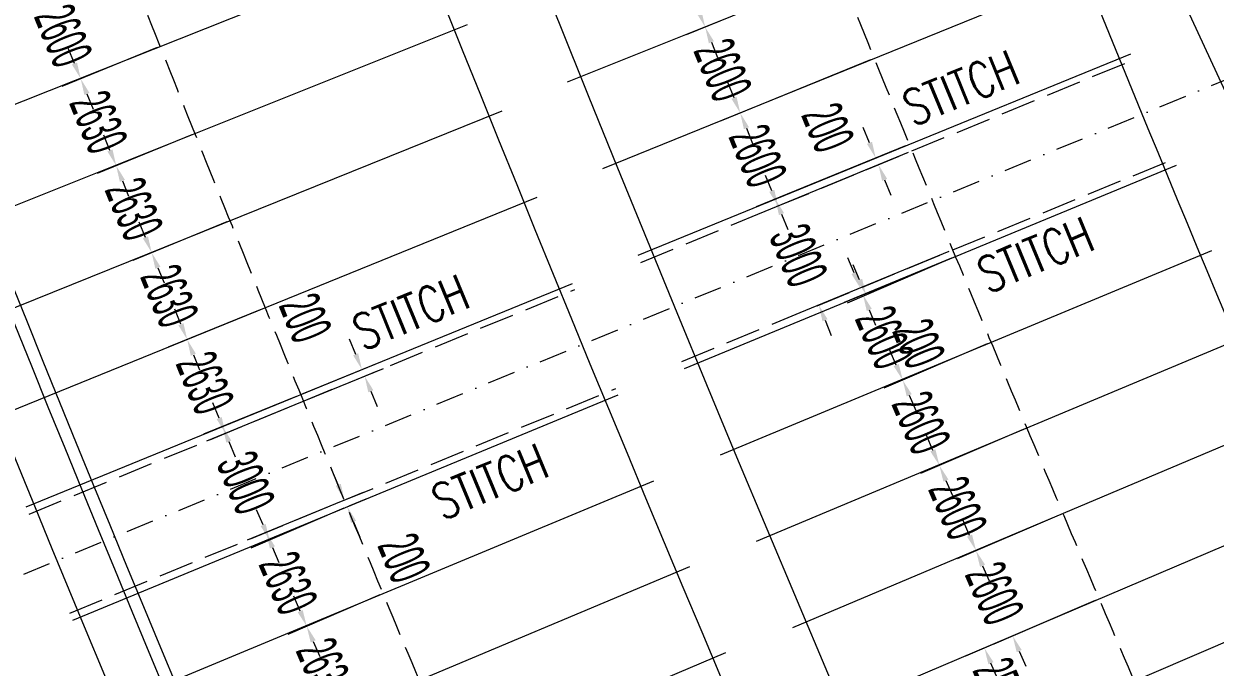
# Model space of a CAD drawing. Header units: millimetres. Extents: x 27228149 to 29012050, y 40856015 to 42918728.
# Drawn here: x 27409810 to 27443174, y 42366813 to 42384837 of the extents above; entities that cross this region are included whole.
import ezdxf

# ---------------------------------------------------------------- set-up
doc = ezdxf.new("R2010")
doc.units = ezdxf.units.MM
doc.header["$LTSCALE"] = 0.05
doc.linetypes.add('DGN Style 3', pattern=[27349.722329, 19535.51595, -7814.20638])
doc.linetypes.add('DGN Style 4', pattern=[31276.361035, 15628.41276, -7814.20638, 19.535516, -7814.20638])
doc.layers.get('Defpoints').update_dxf_attribs({"lineweight": 0})
for name, color, linetype, lineweight in [('InnerEdge_NB', 7, 'Continuous', 0), ('InnerEdge_SB', 7, 'Continuous', 0), ('InnerEdge_SB_Ramp', 7, 'Continuous', 0), ('OuterEdge_NB', 7, 'Continuous', 0), ('OuterEdge_SB', 7, 'Continuous', 0), ('OuterEdge_SBRamp', 7, 'Continuous', 0), ('PlacementCurve_NB', 1, 'DGN Style 3', 0), ('PlacementCurve_SB', 1, 'DGN Style 3', 0), ('PlacementCurve_SBRamp', 1, 'DGN Style 3', 0), ('S-_ANOT----_A-', 7, 'Continuous', 0), ('S-_ANOT----_T-', 7, 'Continuous', 0), ('S-_GRIDLINE_E- Adjusted', 6, 'DGN Style 4', 0), ('S-_SEG-----_E-NB', 3, 'Continuous', 13), ('S-_SEG-----_E-SB', 3, 'Continuous', 13), ('S-_WALLLBW-_E-', 40, 'Continuous', 13)]:
    doc.layers.add(name, color=color, linetype=linetype, lineweight=lineweight)
doc.styles.add('Styletxt', font='txt.shx')
doc.styles.add('StyleWORKING', font='WORKING.shx')
doc.dimstyles.new('dim300', dxfattribs={"dimtxt": 750, "dimasz": 750, "dimexe": 375, "dimexo": 375, "dimgap": 375, "dimtad": 1, "dimdec": 0, "dimzin": 11, "dimdsep": 46, "dimtxsty": 'StyleWORKING', "dimsah": 1, "dimcen": 0.09, "dimclrd": 7, "dimclre": 7, "dimadec": 4, "dimazin": 3, "dimtfac": 1, "dimtdec": 0, "dimtmove": 0, "dimatfit": 3, "dimfxl": 1, "dimtolj": 1, "dimtzin": 0, "dimlwd": 0, "dimlwe": 0, "dimarcsym": 0})

# ---------------------------------------------------------------- blocks, each defined once
blk = doc.blocks.new('*D359')
at = {"layer": 'Defpoints', "color": 0, "linetype": 'Continuous', "transparency": 16777216}
for p in [(27431679, 42388691), (27432649, 42386278), (27428891, 42384745)]:
    blk.add_point(p, dxfattribs=at)
at = {"layer": 'S-_ANOT----_A-', "linetype": 'Continuous', "transparency": 16777216}
for p, q in [((27431573, 42388647), (27427376, 42386936)), ((27432542, 42386235), (27428358, 42384528))]:
    blk.add_line(p, q, dxfattribs=at)
at = {"layer": 'S-_ANOT----_A-', "color": 7, "linetype": 'Continuous', "lineweight": 0, "transparency": 16777216}
for p, q in [((27427735, 42387579), (27427561, 42388005)), ((27429065, 42384319), (27429238, 42383894))]:
    blk.add_line(p, q, dxfattribs=at)
at = {"layer": 'S-_ANOT----_A-', "color": 7, "linetype": 'Continuous', "transparency": 16777216}
for points in [[(27427806, 42387608), (27427664, 42387550), (27427909, 42387153)], [(27429136, 42384348), (27428994, 42384291), (27428891, 42384745)]]:
    blk.add_solid(points, dxfattribs=at)
at = {"layer": 'S-_ANOT----_A-', "color": 0, "linetype": 'Continuous', "transparency": 16777216, "insert": (27428401, 42385950), "char_height": 1150, "attachment_point": 5, "rotation": 292.1908, "style": 'StyleWORKING'}
blk.add_mtext('\\A1;{\\W0.47826;\\C0;2600}', dxfattribs=at)
blk = doc.blocks.new('*D360')
at = {"layer": 'Defpoints', "color": 0, "linetype": 'Continuous', "transparency": 16777216}
for p in [(27432649, 42386278), (27433625, 42383868), (27429873, 42382338)]:
    blk.add_point(p, dxfattribs=at)
at = {"layer": 'S-_ANOT----_A-', "linetype": 'Continuous', "transparency": 16777216}
for p, q in [((27432542, 42386235), (27428358, 42384528)), ((27433518, 42383825), (27429340, 42382121))]:
    blk.add_line(p, q, dxfattribs=at)
at = {"layer": 'S-_ANOT----_A-', "color": 7, "linetype": 'Continuous', "lineweight": 0, "transparency": 16777216}
for p, q in [((27428717, 42385171), (27428543, 42385597)), ((27430047, 42381912), (27430220, 42381486))]:
    blk.add_line(p, q, dxfattribs=at)
at = {"layer": 'S-_ANOT----_A-', "color": 7, "linetype": 'Continuous', "transparency": 16777216}
for points in [[(27428788, 42385200), (27428646, 42385142), (27428891, 42384745)], [(27430118, 42381941), (27429976, 42381883), (27429873, 42382338)]]:
    blk.add_solid(points, dxfattribs=at)
at = {"layer": 'S-_ANOT----_A-', "color": 0, "linetype": 'Continuous', "transparency": 16777216, "insert": (27429383, 42383542), "char_height": 1150, "attachment_point": 5, "rotation": 292.1908, "style": 'StyleWORKING'}
blk.add_mtext('\\A1;{\\W0.47826;\\C0;2600}', dxfattribs=at)
blk = doc.blocks.new('*D361')
at = {"layer": 'Defpoints', "color": 0, "linetype": 'Continuous', "transparency": 16777216}
for p in [(27435900, 42378317), (27436896, 42375915), (27434424, 42374852)]:
    blk.add_point(p, dxfattribs=at)
at = {"layer": 'S-_ANOT----_A-', "linetype": 'Continuous', "transparency": 16777216}
for p, q in [((27435794, 42378271), (27432869, 42377014)), ((27436791, 42375870), (27433896, 42374625))]:
    blk.add_line(p, q, dxfattribs=at)
at = {"layer": 'S-_ANOT----_A-', "color": 7, "linetype": 'Continuous', "lineweight": 0, "transparency": 16777216}
for p, q in [((27433215, 42377663), (27433034, 42378086)), ((27434605, 42374430), (27434787, 42374007))]:
    blk.add_line(p, q, dxfattribs=at)
at = {"layer": 'S-_ANOT----_A-', "color": 7, "linetype": 'Continuous', "transparency": 16777216}
for points in [[(27433286, 42377694), (27433145, 42377633), (27433397, 42377241)], [(27434676, 42374460), (27434535, 42374399), (27434424, 42374852)]]:
    blk.add_solid(points, dxfattribs=at)
at = {"layer": 'S-_ANOT----_A-', "color": 0, "linetype": 'Continuous', "transparency": 16777216, "insert": (27433912, 42376047), "char_height": 1150, "attachment_point": 5, "rotation": 293.2621, "style": 'StyleWORKING'}
blk.add_mtext('\\A1;{\\W0.47826;\\C0;2600}', dxfattribs=at)
blk = doc.blocks.new('*D362')
at = {"layer": 'Defpoints', "color": 0, "linetype": 'Continuous', "transparency": 16777216}
for p in [(27436896, 42375915), (27437899, 42373516), (27435451, 42372464)]:
    blk.add_point(p, dxfattribs=at)
at = {"layer": 'S-_ANOT----_A-', "linetype": 'Continuous', "transparency": 16777216}
for p, q in [((27436791, 42375870), (27433896, 42374625)), ((27437793, 42373471), (27434922, 42372237))]:
    blk.add_line(p, q, dxfattribs=at)
at = {"layer": 'S-_ANOT----_A-', "color": 7, "linetype": 'Continuous', "lineweight": 0, "transparency": 16777216}
for p, q in [((27434242, 42375275), (27434060, 42375697)), ((27435632, 42372041), (27435814, 42371618))]:
    blk.add_line(p, q, dxfattribs=at)
at = {"layer": 'S-_ANOT----_A-', "color": 7, "linetype": 'Continuous', "transparency": 16777216}
for points in [[(27434313, 42375305), (27434172, 42375245), (27434424, 42374852)], [(27435703, 42372071), (27435562, 42372011), (27435451, 42372464)]]:
    blk.add_solid(points, dxfattribs=at)
at = {"layer": 'S-_ANOT----_A-', "color": 0, "linetype": 'Continuous', "transparency": 16777216, "insert": (27434938, 42373658), "char_height": 1150, "attachment_point": 5, "rotation": 293.2621, "style": 'StyleWORKING'}
blk.add_mtext('\\A1;{\\W0.47826;\\C0;2600}', dxfattribs=at)
blk = doc.blocks.new('*D363')
at = {"layer": 'Defpoints', "color": 0, "linetype": 'Continuous', "transparency": 16777216}
for p in [(27437899, 42373516), (27438908, 42371120), (27436477, 42370075)]:
    blk.add_point(p, dxfattribs=at)
at = {"layer": 'S-_ANOT----_A-', "linetype": 'Continuous', "transparency": 16777216}
for p, q in [((27437793, 42373471), (27434922, 42372237)), ((27438802, 42371074), (27435949, 42369848))]:
    blk.add_line(p, q, dxfattribs=at)
at = {"layer": 'S-_ANOT----_A-', "color": 7, "linetype": 'Continuous', "lineweight": 0, "transparency": 16777216}
for p, q in [((27435269, 42372886), (27435087, 42373309)), ((27436659, 42369652), (27436841, 42369230))]:
    blk.add_line(p, q, dxfattribs=at)
at = {"layer": 'S-_ANOT----_A-', "color": 7, "linetype": 'Continuous', "transparency": 16777216}
for points in [[(27435339, 42372917), (27435199, 42372856), (27435451, 42372464)], [(27436730, 42369683), (27436589, 42369622), (27436477, 42370075)]]:
    blk.add_solid(points, dxfattribs=at)
at = {"layer": 'S-_ANOT----_A-', "color": 0, "linetype": 'Continuous', "transparency": 16777216, "insert": (27435965, 42371270), "char_height": 1150, "attachment_point": 5, "rotation": 293.2621, "style": 'StyleWORKING'}
blk.add_mtext('\\A1;{\\W0.47826;\\C0;2600}', dxfattribs=at)
blk = doc.blocks.new('*D364')
at = {"layer": 'Defpoints', "color": 0, "linetype": 'Continuous', "transparency": 16777216}
for p in [(27438908, 42371120), (27439922, 42368726), (27437504, 42367686)]:
    blk.add_point(p, dxfattribs=at)
at = {"layer": 'S-_ANOT----_A-', "linetype": 'Continuous', "transparency": 16777216}
for p, q in [((27438802, 42371074), (27435949, 42369848)), ((27439817, 42368681), (27436976, 42367459))]:
    blk.add_line(p, q, dxfattribs=at)
at = {"layer": 'S-_ANOT----_A-', "color": 7, "linetype": 'Continuous', "lineweight": 0, "transparency": 16777216}
for p, q in [((27436296, 42370498), (27436114, 42370920)), ((27437686, 42367264), (27437868, 42366841))]:
    blk.add_line(p, q, dxfattribs=at)
at = {"layer": 'S-_ANOT----_A-', "color": 7, "linetype": 'Continuous', "transparency": 16777216}
for points in [[(27436366, 42370528), (27436225, 42370467), (27436477, 42370075)], [(27437756, 42367294), (27437615, 42367234), (27437504, 42367686)]]:
    blk.add_solid(points, dxfattribs=at)
at = {"layer": 'S-_ANOT----_A-', "color": 0, "linetype": 'Continuous', "transparency": 16777216, "insert": (27436992, 42368881), "char_height": 1150, "attachment_point": 5, "rotation": 293.2621, "style": 'StyleWORKING'}
blk.add_mtext('\\A1;{\\W0.47826;\\C0;2600}', dxfattribs=at)
blk = doc.blocks.new('*D365')
at = {"layer": 'Defpoints', "color": 0, "linetype": 'Continuous', "transparency": 16777216}
for p in [(27439922, 42368726), (27436712, 42367346), (27440904, 42366427)]:
    blk.add_point(p, dxfattribs=at)
at = {"layer": 'S-_ANOT----_A-', "linetype": 'Continuous', "transparency": 16777216}
for p, q in [((27439817, 42368681), (27436184, 42367119)), ((27440798, 42366381), (27437171, 42364822))]:
    blk.add_line(p, q, dxfattribs=at)
at = {"layer": 'S-_ANOT----_A-', "color": 7, "linetype": 'Continuous', "lineweight": 0, "transparency": 16777216}
blk.add_line((27437518, 42365472), (27436894, 42366923), dxfattribs=at)
at = {"layer": 'S-_ANOT----_A-', "color": 7, "linetype": 'Continuous', "transparency": 16777216}
for points in [[(27436964, 42366954), (27436823, 42366893), (27436712, 42367346)], [(27437588, 42365502), (27437447, 42365441), (27437699, 42365049)]]:
    blk.add_solid(points, dxfattribs=at)
at = {"layer": 'S-_ANOT----_A-', "color": 0, "linetype": 'Continuous', "transparency": 16777216, "insert": (27437207, 42366198), "char_height": 1150, "attachment_point": 5, "rotation": 293.2621, "style": 'StyleWORKING'}
blk.add_mtext('\\A1;{\\W0.47826;\\C0;2500}', dxfattribs=at)
blk = doc.blocks.new('*D677')
at = {"layer": 'Defpoints', "color": 0, "linetype": 'Continuous', "transparency": 16777216}
for p in [(27412690, 42386631), (27413648, 42384214), (27411403, 42383298)]:
    blk.add_point(p, dxfattribs=at)
at = {"layer": 'S-_ANOT----_A-', "linetype": 'Continuous', "transparency": 16777216}
for p, q in [((27412584, 42386588), (27409888, 42385488)), ((27413541, 42384170), (27410871, 42383081))]:
    blk.add_line(p, q, dxfattribs=at)
at = {"layer": 'S-_ANOT----_A-', "color": 7, "linetype": 'Continuous', "lineweight": 0, "transparency": 16777216}
for p, q in [((27410247, 42386131), (27410073, 42386557)), ((27411577, 42382872), (27411751, 42382446))]:
    blk.add_line(p, q, dxfattribs=at)
at = {"layer": 'S-_ANOT----_A-', "color": 7, "linetype": 'Continuous', "transparency": 16777216}
for points in [[(27410318, 42386160), (27410176, 42386102), (27410421, 42385705)], [(27411648, 42382901), (27411506, 42382843), (27411403, 42383298)]]:
    blk.add_solid(points, dxfattribs=at)
at = {"layer": 'S-_ANOT----_A-', "color": 0, "linetype": 'Continuous', "transparency": 16777216, "insert": (27410913, 42384502), "char_height": 1150, "attachment_point": 5, "rotation": 292.1957, "style": 'StyleWORKING'}
blk.add_mtext('\\A1;{\\W0.47826;\\C0;2600}', dxfattribs=at)
blk = doc.blocks.new('*D678')
at = {"layer": 'Defpoints', "color": 0, "linetype": 'Continuous', "transparency": 16777216}
for p in [(27413648, 42384214), (27414623, 42381771), (27412396, 42380863)]:
    blk.add_point(p, dxfattribs=at)
at = {"layer": 'S-_ANOT----_A-', "linetype": 'Continuous', "transparency": 16777216}
for p, q in [((27413541, 42384170), (27410871, 42383081)), ((27414516, 42381728), (27411864, 42380646))]:
    blk.add_line(p, q, dxfattribs=at)
at = {"layer": 'S-_ANOT----_A-', "color": 7, "linetype": 'Continuous', "lineweight": 0, "transparency": 16777216}
for p, q in [((27411229, 42383724), (27411055, 42384150)), ((27412570, 42380437), (27412744, 42380011))]:
    blk.add_line(p, q, dxfattribs=at)
at = {"layer": 'S-_ANOT----_A-', "color": 7, "linetype": 'Continuous', "transparency": 16777216}
for points in [[(27411300, 42383753), (27411158, 42383695), (27411403, 42383298)], [(27412641, 42380466), (27412499, 42380408), (27412396, 42380863)]]:
    blk.add_solid(points, dxfattribs=at)
at = {"layer": 'S-_ANOT----_A-', "color": 0, "linetype": 'Continuous', "transparency": 16777216, "insert": (27411901, 42382081), "char_height": 1150, "attachment_point": 5, "rotation": 292.1957, "style": 'StyleWORKING'}
blk.add_mtext('\\A1;{\\W0.47826;\\C0;2630}', dxfattribs=at)
blk = doc.blocks.new('*D679')
at = {"layer": 'Defpoints', "color": 0, "linetype": 'Continuous', "transparency": 16777216}
for p in [(27414623, 42381771), (27415604, 42379331), (27413390, 42378428)]:
    blk.add_point(p, dxfattribs=at)
at = {"layer": 'S-_ANOT----_A-', "linetype": 'Continuous', "transparency": 16777216}
for p, q in [((27414516, 42381728), (27411864, 42380646)), ((27415497, 42379287), (27412858, 42378210))]:
    blk.add_line(p, q, dxfattribs=at)
at = {"layer": 'S-_ANOT----_A-', "color": 7, "linetype": 'Continuous', "lineweight": 0, "transparency": 16777216}
for p, q in [((27412223, 42381289), (27412049, 42381715)), ((27413564, 42378002), (27413738, 42377576))]:
    blk.add_line(p, q, dxfattribs=at)
at = {"layer": 'S-_ANOT----_A-', "color": 7, "linetype": 'Continuous', "transparency": 16777216}
for points in [[(27412294, 42381318), (27412152, 42381260), (27412396, 42380863)], [(27413635, 42378031), (27413493, 42377973), (27413390, 42378428)]]:
    blk.add_solid(points, dxfattribs=at)
at = {"layer": 'S-_ANOT----_A-', "color": 0, "linetype": 'Continuous', "transparency": 16777216, "insert": (27412895, 42379646), "char_height": 1150, "attachment_point": 5, "rotation": 292.1957, "style": 'StyleWORKING'}
blk.add_mtext('\\A1;{\\W0.47826;\\C0;2630}', dxfattribs=at)
blk = doc.blocks.new('*D680')
at = {"layer": 'Defpoints', "color": 0, "linetype": 'Continuous', "transparency": 16777216}
for p in [(27415604, 42379331), (27416531, 42376869), (27414384, 42375993)]:
    blk.add_point(p, dxfattribs=at)
at = {"layer": 'S-_ANOT----_A-', "linetype": 'Continuous', "transparency": 16777216}
for p, q in [((27415497, 42379287), (27412858, 42378210)), ((27416424, 42376825), (27413851, 42375775))]:
    blk.add_line(p, q, dxfattribs=at)
at = {"layer": 'S-_ANOT----_A-', "color": 7, "linetype": 'Continuous', "lineweight": 0, "transparency": 16777216}
for p, q in [((27413216, 42378854), (27413042, 42379279)), ((27414557, 42375567), (27414731, 42375141))]:
    blk.add_line(p, q, dxfattribs=at)
at = {"layer": 'S-_ANOT----_A-', "color": 7, "linetype": 'Continuous', "transparency": 16777216}
for points in [[(27413287, 42378883), (27413145, 42378825), (27413390, 42378428)], [(27414628, 42375596), (27414486, 42375538), (27414384, 42375993)]]:
    blk.add_solid(points, dxfattribs=at)
at = {"layer": 'S-_ANOT----_A-', "color": 0, "linetype": 'Continuous', "transparency": 16777216, "insert": (27413888, 42377211), "char_height": 1150, "attachment_point": 5, "rotation": 292.1957, "style": 'StyleWORKING'}
blk.add_mtext('\\A1;{\\W0.47826;\\C0;2630}', dxfattribs=at)
blk = doc.blocks.new('*D681')
at = {"layer": 'Defpoints', "color": 0, "linetype": 'Continuous', "transparency": 16777216}
for p in [(27418878, 42371314), (27419886, 42368885), (27417732, 42367959)]:
    blk.add_point(p, dxfattribs=at)
at = {"layer": 'S-_ANOT----_A-', "linetype": 'Continuous', "transparency": 16777216}
for p, q in [((27418773, 42371268), (27416165, 42370147)), ((27419780, 42368839), (27417204, 42367731))]:
    blk.add_line(p, q, dxfattribs=at)
at = {"layer": 'S-_ANOT----_A-', "color": 7, "linetype": 'Continuous', "lineweight": 0, "transparency": 16777216}
for p, q in [((27416512, 42370797), (27416330, 42371220)), ((27417914, 42367536), (27418095, 42367113))]:
    blk.add_line(p, q, dxfattribs=at)
at = {"layer": 'S-_ANOT----_A-', "color": 7, "linetype": 'Continuous', "transparency": 16777216}
for points in [[(27416582, 42370827), (27416441, 42370767), (27416693, 42370374)], [(27417984, 42367566), (27417843, 42367506), (27417732, 42367959)]]:
    blk.add_solid(points, dxfattribs=at)
at = {"layer": 'S-_ANOT----_A-', "color": 0, "linetype": 'Continuous', "transparency": 16777216, "insert": (27417214, 42369167), "char_height": 1150, "attachment_point": 5, "rotation": 293.2644, "style": 'StyleWORKING'}
blk.add_mtext('\\A1;{\\W0.47826;\\C0;2630}', dxfattribs=at)
blk = doc.blocks.new('*D682')
at = {"layer": 'Defpoints', "color": 0, "linetype": 'Continuous', "transparency": 16777216}
for p in [(27419886, 42368885), (27420900, 42366458), (27418771, 42365542)]:
    blk.add_point(p, dxfattribs=at)
at = {"layer": 'S-_ANOT----_A-', "linetype": 'Continuous', "transparency": 16777216}
for p, q in [((27419780, 42368839), (27417204, 42367731)), ((27420794, 42366413), (27418243, 42365315))]:
    blk.add_line(p, q, dxfattribs=at)
at = {"layer": 'S-_ANOT----_A-', "color": 7, "linetype": 'Continuous', "lineweight": 0, "transparency": 16777216}
for p, q in [((27417550, 42368381), (27417369, 42368804)), ((27418952, 42365120), (27419134, 42364697))]:
    blk.add_line(p, q, dxfattribs=at)
at = {"layer": 'S-_ANOT----_A-', "color": 7, "linetype": 'Continuous', "transparency": 16777216}
for points in [[(27417621, 42368411), (27417480, 42368351), (27417732, 42367959)], [(27419023, 42365150), (27418882, 42365090), (27418771, 42365542)]]:
    blk.add_solid(points, dxfattribs=at)
at = {"layer": 'S-_ANOT----_A-', "color": 0, "linetype": 'Continuous', "transparency": 16777216, "insert": (27418253, 42366751), "char_height": 1150, "attachment_point": 5, "rotation": 293.2644, "style": 'StyleWORKING'}
blk.add_mtext('\\A1;{\\W0.47826;\\C0;2630}', dxfattribs=at)
blk = doc.blocks.new('*D941')
at = {"layer": 'Defpoints', "color": 0, "linetype": 'Continuous', "transparency": 16777216}
for p in [(27434607, 42381461), (27433667, 42381076), (27434682, 42381276)]:
    blk.add_point(p, dxfattribs=at)
at = {"layer": 'S-_ANOT----_A-', "color": 7, "linetype": 'Continuous', "lineweight": 0, "transparency": 16777216}
for p, q in [((27433493, 42381502), (27433318, 42381928)), ((27433917, 42380465), (27434091, 42380040))]:
    blk.add_line(p, q, dxfattribs=at)
at = {"layer": 'S-_ANOT----_A-', "linetype": 'Continuous', "transparency": 16777216}
for p, q in [((27434500, 42381417), (27433135, 42380858)), ((27434576, 42381232), (27433211, 42380673))]:
    blk.add_line(p, q, dxfattribs=at)
at = {"layer": 'S-_ANOT----_A-', "color": 7, "linetype": 'Continuous', "transparency": 16777216}
for points in [[(27433564, 42381531), (27433422, 42381473), (27433667, 42381076)], [(27433988, 42380494), (27433846, 42380436), (27433743, 42380891)]]:
    blk.add_solid(points, dxfattribs=at)
at = {"layer": 'S-_ANOT----_A-', "color": 0, "linetype": 'Continuous', "transparency": 16777216, "insert": (27432325, 42381928), "char_height": 1150, "attachment_point": 5, "rotation": 292.2704, "style": 'StyleWORKING'}
blk.add_mtext('\\A1;{\\W0.47826;\\C0;200}', dxfattribs=at)
blk = doc.blocks.new('*D942')
at = {"layer": 'Defpoints', "color": 0, "linetype": 'Continuous', "transparency": 16777216}
for p in [(27435824, 42378501), (27435900, 42378317), (27433235, 42377432)]:
    blk.add_point(p, dxfattribs=at)
at = {"layer": 'S-_ANOT----_A-', "linetype": 'Continuous', "transparency": 16777216}
for p, q in [((27435717, 42378458), (27432704, 42377212)), ((27435794, 42378273), (27432780, 42377027))]:
    blk.add_line(p, q, dxfattribs=at)
at = {"layer": 'S-_ANOT----_A-', "color": 7, "linetype": 'Continuous', "lineweight": 0, "transparency": 16777216}
for p, q in [((27433059, 42377857), (27432884, 42378282)), ((27433487, 42376822), (27433663, 42376397))]:
    blk.add_line(p, q, dxfattribs=at)
at = {"layer": 'S-_ANOT----_A-', "color": 7, "linetype": 'Continuous', "transparency": 16777216}
for points in [[(27433130, 42377886), (27432988, 42377828), (27433235, 42377432)], [(27433558, 42376851), (27433416, 42376792), (27433311, 42377247)]]:
    blk.add_solid(points, dxfattribs=at)
at = {"layer": 'S-_ANOT----_A-', "color": 0, "linetype": 'Continuous', "transparency": 16777216, "insert": (27434872, 42375880), "char_height": 1150, "attachment_point": 5, "rotation": 292.4522, "style": 'StyleWORKING'}
blk.add_mtext('\\A1;{\\W0.47826;\\C0;200}', dxfattribs=at)
blk = doc.blocks.new('*D989')
at = {"layer": 'Defpoints', "color": 0, "linetype": 'Continuous', "transparency": 16777216}
for p in [(27419278, 42375152), (27417524, 42374433), (27417600, 42374248)]:
    blk.add_point(p, dxfattribs=at)
at = {"layer": 'S-_ANOT----_A-', "color": 7, "linetype": 'Continuous', "lineweight": 0, "transparency": 16777216}
for p, q in [((27419104, 42375577), (27418929, 42376003)), ((27419528, 42374541), (27419702, 42374115))]:
    blk.add_line(p, q, dxfattribs=at)
at = {"layer": 'S-_ANOT----_A-', "linetype": 'Continuous', "transparency": 16777216}
for p, q in [((27417631, 42374477), (27419810, 42375370)), ((27417707, 42374292), (27419886, 42375184))]:
    blk.add_line(p, q, dxfattribs=at)
at = {"layer": 'S-_ANOT----_A-', "color": 7, "linetype": 'Continuous', "transparency": 16777216}
for points in [[(27419174, 42375606), (27419033, 42375548), (27419278, 42375152)], [(27419599, 42374570), (27419457, 42374512), (27419354, 42374967)]]:
    blk.add_solid(points, dxfattribs=at)
at = {"layer": 'S-_ANOT----_A-', "color": 0, "linetype": 'Continuous', "transparency": 16777216, "insert": (27417693, 42376595), "char_height": 1150, "attachment_point": 5, "rotation": 292.2747, "style": 'StyleWORKING'}
blk.add_mtext('\\A1;{\\W0.47826;\\C0;200}', dxfattribs=at)
blk = doc.blocks.new('*D990')
at = {"layer": 'Defpoints', "color": 0, "linetype": 'Continuous', "transparency": 16777216}
for p in [(27418742, 42371474), (27418791, 42371494), (27418818, 42371289)]:
    blk.add_point(p, dxfattribs=at)
at = {"layer": 'S-_ANOT----_A-', "color": 7, "linetype": 'Continuous', "lineweight": 0, "transparency": 16777216}
for p, q in [((27418615, 42371919), (27418440, 42372345)), ((27419043, 42370884), (27419219, 42370459))]:
    blk.add_line(p, q, dxfattribs=at)
at = {"layer": 'S-_ANOT----_A-', "linetype": 'Continuous', "transparency": 16777216}
for p, q in [((27418848, 42371518), (27419322, 42371714)), ((27418924, 42371333), (27419399, 42371529))]:
    blk.add_line(p, q, dxfattribs=at)
at = {"layer": 'S-_ANOT----_A-', "color": 7, "linetype": 'Continuous', "transparency": 16777216}
for points in [[(27418686, 42371949), (27418545, 42371890), (27418791, 42371494)], [(27419114, 42370914), (27418972, 42370855), (27418868, 42371309)]]:
    blk.add_solid(points, dxfattribs=at)
at = {"layer": 'S-_ANOT----_A-', "color": 0, "linetype": 'Continuous', "transparency": 16777216, "insert": (27420458, 42369871), "char_height": 1150, "attachment_point": 5, "rotation": 292.4534, "style": 'StyleWORKING'}
blk.add_mtext('\\A1;{\\W0.47826;\\C0;200}', dxfattribs=at)
blk = doc.blocks.new('*D1081')
at = {"layer": 'Defpoints', "color": 0, "linetype": 'Continuous', "transparency": 16777216}
for p in [(27433625, 42383868), (27434607, 42381461), (27430855, 42379931)]:
    blk.add_point(p, dxfattribs=at)
at = {"layer": 'S-_ANOT----_A-', "linetype": 'Continuous', "transparency": 16777216}
for p, q in [((27433518, 42383825), (27429340, 42382121)), ((27434500, 42381418), (27430322, 42379713))]:
    blk.add_line(p, q, dxfattribs=at)
at = {"layer": 'S-_ANOT----_A-', "color": 7, "linetype": 'Continuous', "lineweight": 0, "transparency": 16777216}
for p, q in [((27429699, 42382764), (27429525, 42383190)), ((27431029, 42379505), (27431202, 42379079))]:
    blk.add_line(p, q, dxfattribs=at)
at = {"layer": 'S-_ANOT----_A-', "color": 7, "linetype": 'Continuous', "transparency": 16777216}
for points in [[(27429770, 42382793), (27429628, 42382735), (27429873, 42382338)], [(27431100, 42379534), (27430958, 42379476), (27430855, 42379931)]]:
    blk.add_solid(points, dxfattribs=at)
at = {"layer": 'S-_ANOT----_A-', "color": 0, "linetype": 'Continuous', "transparency": 16777216, "insert": (27430365, 42381135), "char_height": 1150, "attachment_point": 5, "rotation": 292.1908, "style": 'StyleWORKING'}
blk.add_mtext('\\A1;{\\W0.47826;\\C0;2600}', dxfattribs=at)
blk = doc.blocks.new('*D1082')
at = {"layer": 'Defpoints', "color": 0, "linetype": 'Continuous', "transparency": 16777216}
for p in [(27434682, 42381276), (27435824, 42378501), (27432072, 42376958)]:
    blk.add_point(p, dxfattribs=at)
at = {"layer": 'S-_ANOT----_A-', "linetype": 'Continuous', "transparency": 16777216}
for p, q in [((27434576, 42381232), (27430399, 42379514)), ((27435717, 42378458), (27431540, 42376739))]:
    blk.add_line(p, q, dxfattribs=at)
at = {"layer": 'S-_ANOT----_A-', "color": 7, "linetype": 'Continuous', "lineweight": 0, "transparency": 16777216}
for p, q in [((27430756, 42380158), (27430581, 42380583)), ((27432247, 42376533), (27432422, 42376107))]:
    blk.add_line(p, q, dxfattribs=at)
at = {"layer": 'S-_ANOT----_A-', "color": 7, "linetype": 'Continuous', "transparency": 16777216}
for points in [[(27430827, 42380187), (27430685, 42380129), (27430931, 42379733)], [(27432318, 42376562), (27432176, 42376504), (27432072, 42376958)]]:
    blk.add_solid(points, dxfattribs=at)
at = {"layer": 'S-_ANOT----_A-', "color": 0, "linetype": 'Continuous', "transparency": 16777216, "insert": (27431503, 42378346), "char_height": 1150, "attachment_point": 5, "rotation": 292.3613, "style": 'StyleWORKING'}
blk.add_mtext('\\A1;{\\W0.47826;\\C0;3000}', dxfattribs=at)
blk = doc.blocks.new('*D1191')
at = {"layer": 'Defpoints', "color": 0, "linetype": 'Continuous', "transparency": 16777216}
for p in [(27416531, 42376869), (27417524, 42374433), (27415377, 42373557)]:
    blk.add_point(p, dxfattribs=at)
at = {"layer": 'S-_ANOT----_A-', "linetype": 'Continuous', "transparency": 16777216}
for p, q in [((27416424, 42376825), (27413851, 42375775)), ((27417418, 42374390), (27414845, 42373340))]:
    blk.add_line(p, q, dxfattribs=at)
at = {"layer": 'S-_ANOT----_A-', "color": 7, "linetype": 'Continuous', "lineweight": 0, "transparency": 16777216}
for p, q in [((27414210, 42376419), (27414036, 42376844)), ((27415551, 42373131), (27415725, 42372706))]:
    blk.add_line(p, q, dxfattribs=at)
at = {"layer": 'S-_ANOT----_A-', "color": 7, "linetype": 'Continuous', "transparency": 16777216}
for points in [[(27414281, 42376448), (27414139, 42376390), (27414384, 42375993)], [(27415622, 42373160), (27415480, 42373102), (27415377, 42373557)]]:
    blk.add_solid(points, dxfattribs=at)
at = {"layer": 'S-_ANOT----_A-', "color": 0, "linetype": 'Continuous', "transparency": 16777216, "insert": (27414882, 42374776), "char_height": 1150, "attachment_point": 5, "rotation": 292.1957, "style": 'StyleWORKING'}
blk.add_mtext('\\A1;{\\W0.47826;\\C0;2630}', dxfattribs=at)
blk = doc.blocks.new('*D1192')
at = {"layer": 'Defpoints', "color": 0, "linetype": 'Continuous', "transparency": 16777216}
for p in [(27417660, 42374273), (27418802, 42371499), (27416597, 42370591)]:
    blk.add_point(p, dxfattribs=at)
at = {"layer": 'S-_ANOT----_A-', "linetype": 'Continuous', "transparency": 16777216}
for p, q in [((27417554, 42374229), (27414924, 42373147)), ((27418695, 42371455), (27416065, 42370373))]:
    blk.add_line(p, q, dxfattribs=at)
at = {"layer": 'S-_ANOT----_A-', "color": 7, "linetype": 'Continuous', "lineweight": 0, "transparency": 16777216}
for p, q in [((27415280, 42373791), (27415105, 42374217)), ((27416772, 42370166), (27416947, 42369741))]:
    blk.add_line(p, q, dxfattribs=at)
at = {"layer": 'S-_ANOT----_A-', "color": 7, "linetype": 'Continuous', "transparency": 16777216}
for points in [[(27415351, 42373820), (27415209, 42373762), (27415455, 42373366)], [(27416843, 42370195), (27416701, 42370137), (27416597, 42370591)]]:
    blk.add_solid(points, dxfattribs=at)
at = {"layer": 'S-_ANOT----_A-', "color": 0, "linetype": 'Continuous', "transparency": 16777216, "insert": (27416027, 42371979), "char_height": 1150, "attachment_point": 5, "rotation": 292.3641, "style": 'StyleWORKING'}
blk.add_mtext('\\A1;{\\W0.47826;\\C0;3000}', dxfattribs=at)

msp = doc.modelspace()

# ---------------------------------------------------------------- linework, layer by layer
at = {"layer": 'InnerEdge_NB'}
msp.add_lwpolyline([(27283724.5, 42878514.7, -0.0568157), (27345588.8, 42682480.7), (27368075.3, 42566916.3, 0.0263705), (27393633.3, 42464653, 0.0426618), (27458420.2, 42303807.1, 0.1075608), (27699785.7, 42006839.6, 0.026969), (27783127.3, 41947329.2), (27839783.5, 41911319.6)], format="xyb", dxfattribs=at)
at = {"layer": 'InnerEdge_SB', "extrusion": (0, 0, -1)}
msp.add_lwpolyline([(-27784629.2, 41949692.3, 0.026969), (-27701533.2, 42009027.3, 0.1075608), (-27460918.9, 42305070.6, 0.0691101), (-27370363.7, 42569291.8)], format="xyb", dxfattribs=at)
at = {"layer": 'InnerEdge_SB_Ramp'}
msp.add_arc((28346047, 42802241.2), 995233.3, 204.057672, 213.4027861, dxfattribs=at)
at = {"layer": 'OuterEdge_NB', "extrusion": (0, 0, -1)}
msp.add_arc((-28366874.4, 42763192.6), 1032150, 334.1501386, 342.946718, dxfattribs=at)
at = {"layer": 'OuterEdge_SB'}
msp.add_arc((28367638.5, 42763454), 1001850, 201.5257562, 206.7701516, dxfattribs=at)
at = {"layer": 'OuterEdge_SBRamp'}
msp.add_arc((28346047, 42802241.2), 988983.3, 202.081749, 213.4027861, dxfattribs=at)
at = {"layer": 'PlacementCurve_NB'}
msp.add_lwpolyline([(27288809.3, 42846343.4, -0.0480477), (27337834.2, 42680971.8), (27359958.8, 42567267.3, 0.0690894), (27451045.4, 42301107.2, 0.1079959), (27694979, 42000696.1, 0.0193193), (27725549.4, 41977271, 0.0146476), (27778701.6, 41940923.9), (27835716.4, 41904662.4)], format="xyb", dxfattribs=at)
at = {"layer": 'PlacementCurve_SB'}
msp.add_lwpolyline([(27305541.4, 42854039, -0.0482858), (27355899.2, 42684467.3), (27377998.9, 42570890.3, 0.0688708), (27467496.8, 42309348.2, 0.1110949), (27715510, 42007942.3, 0.028125), (27802629.8, 41947720.4), (27845874.9, 41921290)], format="xyb", dxfattribs=at)
at = {"layer": 'PlacementCurve_SBRamp'}
msp.add_lwpolyline([(27427289.7, 42429515.9, 0.0215399), (27462378.6, 42352609)], format="xyb", dxfattribs=at)
at = {"layer": 'S-_GRIDLINE_E- Adjusted'}
msp.add_line((27373655.2, 42354547.3), (27468577.5, 42393598.4), dxfattribs=at)
at = {"layer": 'S-_SEG-----_E-NB'}
for p, q in [((27405907.2, 42381136.2), (27421267.8, 42387243.2)), ((27406889.9, 42378673.7), (27422234.8, 42384820)), ((27407878.9, 42376213.7), (27423208, 42382399.4)), ((27408874.3, 42373756.3), (27424187.4, 42379981.2)), ((27409875.9, 42371301.4), (27425173, 42377565.6)), ((27411180, 42368131.6), (27426456.3, 42374446.4)), ((27412196, 42365682.6), (27427456.1, 42372036.6)), ((27413218.3, 42363236.3), (27428462, 42369629.4)), ((27414246.9, 42360792.6), (27429474.1, 42367224.7))]:
    msp.add_line(p, q, dxfattribs=at)
at = {"layer": 'S-_SEG-----_E-NB', "linetype": 'DGN Style 3'}
for p, q in [((27409956.8, 42371103.8), (27425244, 42377392.9)), ((27411098.3, 42368329.4), (27426385.4, 42374618.6))]:
    msp.add_line(p, q, dxfattribs=at)
at = {"layer": 'S-_SEG-----_E-SB'}
for p, q in [((27425038.3, 42383208.2), (27438862.3, 42388784.9)), ((27426022.1, 42380778.7), (27439831.6, 42386390.9)), ((27427012.2, 42378351.7), (27440807.1, 42383999.5)), ((27428316.4, 42375181.9), (27442092, 42380876.1)), ((27429320.9, 42372760.9), (27443081.7, 42378490.5)), ((27430331.7, 42370342.4), (27444077.5, 42376107.5)), ((27431348.8, 42367926.6), (27445079.5, 42373727)), ((27432372, 42365513.4), (27446087.6, 42371349.2)), ((27433361.8, 42363195.6), (27447062.7, 42369065.3))]:
    msp.add_line(p, q, dxfattribs=at)
at = {"layer": 'S-_SEG-----_E-SB', "linetype": 'DGN Style 3'}
for p, q in [((27427093.6, 42378153.9), (27440878.5, 42383825)), ((27428235.1, 42375379.5), (27442019.9, 42381050.6))]:
    msp.add_line(p, q, dxfattribs=at)
at = {"layer": 'S-_WALLLBW-_E-', "extrusion": (0, 0, -1)}
for radius in [1032500, 1033900]:
    msp.add_arc((-28366874.4, 42763192.6), radius, 334.1501386, 342.946718, dxfattribs=at)
at = {"layer": 'S-_WALLLBW-_E-'}
for radius, end in [(987233.3, 213.3940806), (988633.3, 213.3940929)]:
    msp.add_arc((28346047, 42802241.2), radius, 202.081749, end, dxfattribs=at)

# ---------------------------------------------------------------- texts
at = {"layer": 'S-_ANOT----_T-', "linetype": 'Continuous', "style": 'Styletxt', "width": 0.75}
for rotation, p in [(22.26911, (27434712.3, 42381952.7)), (22.45902, (27436804.4, 42377270)), (22.26911, (27419304.6, 42375668.2)), (22.45902, (27421524.1, 42370916.1))]:
    msp.add_text('STITCH', height=1000, rotation=rotation, dxfattribs=at).set_placement(p)

# ---------------------------------------------------------------- dimensions: what is measured, and where the dimension line sits
at = {"layer": 'S-_ANOT----_A-', "linetype": 'Continuous'}
for base, p1, p2, angle, override, picture, middle, turn in [((27428890.8, 42384745.4), (27431679.2, 42388690.8), (27432648.8, 42386278.3), 112.19083, {"dimscale": 1000, "dimtxt": 1.15, "dimasz": 0.46, "dimexe": 0.575, "dimexo": 0.115, "dimgap": 0.2875, "dimtad": 1, "dimjust": 0, "dimtih": 0, "dimtoh": 0, "dimlfac": 1, "dimsah": 1, "dimcen": 0, "dimse1": 0, "dimse2": 0, "dimclre": 256, "dimclrt": 0, "dimtol": 0, "dimtfac": 1, "dimtofl": 0, "dimtmove": 2, "dimatfit": 3, "dimfrac": 0, "dimtolj": 1, "dimlwe": 65535}, '*D359', (27428401.1, 42385949.6), 292.19083), ((27411403, 42383297.8), (27412690.4, 42386631), (27413647.9, 42384213.7), 112.19566, {"dimscale": 1000, "dimtxt": 1.15, "dimasz": 0.46, "dimexe": 0.575, "dimexo": 0.115, "dimgap": 0.2875, "dimtad": 1, "dimjust": 0, "dimtih": 0, "dimtoh": 0, "dimlfac": 1, "dimsah": 1, "dimcen": 0, "dimse1": 0, "dimse2": 0, "dimclre": 256, "dimclrt": 0, "dimtol": 0, "dimtfac": 1, "dimtofl": 0, "dimtmove": 2, "dimatfit": 3, "dimfrac": 0, "dimtolj": 1, "dimlwe": 65535}, '*D677', (27410913.2, 42384501.9), 292.19566), ((27429872.8, 42382338), (27432648.8, 42386278.3), (27433624.6, 42383868.4), 112.19083, {"dimscale": 1000, "dimtxt": 1.15, "dimasz": 0.46, "dimexe": 0.575, "dimexo": 0.115, "dimgap": 0.2875, "dimtad": 1, "dimjust": 0, "dimtih": 0, "dimtoh": 0, "dimlfac": 1, "dimsah": 1, "dimcen": 0, "dimse1": 0, "dimse2": 0, "dimclre": 256, "dimclrt": 0, "dimtol": 0, "dimtfac": 1, "dimtofl": 0, "dimtmove": 2, "dimatfit": 3, "dimfrac": 0, "dimtolj": 1, "dimlwe": 65535}, '*D360', (27429383.1, 42383542.2), 292.19083), ((27412396.5, 42380862.8), (27413647.9, 42384213.7), (27414622.7, 42381771), 112.19566, {"dimscale": 1000, "dimtxt": 1.15, "dimasz": 0.46, "dimexe": 0.575, "dimexo": 0.115, "dimgap": 0.2875, "dimtad": 1, "dimjust": 0, "dimtih": 0, "dimtoh": 0, "dimlfac": 1, "dimsah": 1, "dimcen": 0, "dimse1": 0, "dimse2": 0, "dimclre": 256, "dimclrt": 0, "dimtol": 0, "dimtfac": 1, "dimtofl": 0, "dimtmove": 2, "dimatfit": 3, "dimfrac": 0, "dimtolj": 1, "dimlwe": 65535}, '*D678', (27411901, 42382080.8), 292.19566), ((27430854.8, 42379930.6), (27433624.6, 42383868.4), (27434606.6, 42381461), 112.19083, {"dimscale": 1000, "dimtxt": 1.15, "dimasz": 0.46, "dimexe": 0.575, "dimexo": 0.115, "dimgap": 0.2875, "dimtad": 1, "dimjust": 0, "dimtih": 0, "dimtoh": 0, "dimlfac": 1, "dimsah": 1, "dimcen": 0, "dimse1": 0, "dimse2": 0, "dimclre": 256, "dimclrt": 0, "dimtol": 0, "dimtfac": 1, "dimtofl": 0, "dimtmove": 2, "dimatfit": 3, "dimfrac": 0, "dimtolj": 1, "dimlwe": 65535}, '*D1081', (27430365.1, 42381134.8), 292.19083), ((27433667, 42381076.2), (27434682.4, 42381275.9), (27434606.6, 42381461), 112.27039, {"dimscale": 1000, "dimtxt": 1.15, "dimasz": 0.46, "dimexe": 0.575, "dimexo": 0.115, "dimgap": 0.2875, "dimtad": 1, "dimtih": 0, "dimtoh": 0, "dimlfac": 1, "dimsah": 1, "dimcen": 0, "dimse1": 0, "dimse2": 0, "dimclre": 256, "dimclrt": 0, "dimtol": 0, "dimtfac": 1, "dimtofl": 0, "dimtmove": 2, "dimatfit": 3, "dimfrac": 0, "dimtolj": 1, "dimlwe": 65535}, '*D941', (27432325, 42381928.1), 292.27039), ((27413390, 42378427.7), (27414622.7, 42381771), (27415603.7, 42379330.9), 112.19566, {"dimscale": 1000, "dimtxt": 1.15, "dimasz": 0.46, "dimexe": 0.575, "dimexo": 0.115, "dimgap": 0.2875, "dimtad": 1, "dimjust": 0, "dimtih": 0, "dimtoh": 0, "dimlfac": 1, "dimsah": 1, "dimcen": 0, "dimse1": 0, "dimse2": 0, "dimclre": 256, "dimclrt": 0, "dimtol": 0, "dimtfac": 1, "dimtofl": 0, "dimtmove": 2, "dimatfit": 3, "dimfrac": 0, "dimtolj": 1, "dimlwe": 65535}, '*D679', (27412894.5, 42379645.7), 292.19566), ((27432072.1, 42376958.1), (27434682.4, 42381275.9), (27435823.7, 42378501.5), 112.36132, {"dimscale": 1000, "dimtxt": 1.15, "dimasz": 0.46, "dimexe": 0.575, "dimexo": 0.115, "dimgap": 0.2875, "dimtad": 1, "dimjust": 0, "dimtih": 0, "dimtoh": 0, "dimlfac": 1, "dimsah": 1, "dimcen": 0, "dimse1": 0, "dimse2": 0, "dimclre": 256, "dimclrt": 0, "dimtol": 0, "dimtfac": 1, "dimtofl": 0, "dimtmove": 2, "dimatfit": 3, "dimfrac": 0, "dimtolj": 1, "dimlwe": 65535}, '*D1082', (27431502.7, 42378345.9), 292.36132), ((27414383.5, 42375992.6), (27415603.7, 42379330.9), (27416530.8, 42376868.7), 112.19566, {"dimscale": 1000, "dimtxt": 1.15, "dimasz": 0.46, "dimexe": 0.575, "dimexo": 0.115, "dimgap": 0.2875, "dimtad": 1, "dimjust": 0, "dimtih": 0, "dimtoh": 0, "dimlfac": 1, "dimsah": 1, "dimcen": 0, "dimse1": 0, "dimse2": 0, "dimclre": 256, "dimclrt": 0, "dimtol": 0, "dimtfac": 1, "dimtofl": 0, "dimtmove": 2, "dimatfit": 3, "dimfrac": 0, "dimtolj": 1, "dimlwe": 65535}, '*D680', (27413888, 42377210.7), 292.19566), ((27433234.9, 42377431.7), (27435900.1, 42378316.6), (27435823.7, 42378501.5), 112.45225, {"dimscale": 1000, "dimtxt": 1.15, "dimasz": 0.46, "dimexe": 0.575, "dimexo": 0.115, "dimgap": 0.2875, "dimtad": 1, "dimtih": 0, "dimtoh": 0, "dimlfac": 1, "dimsah": 1, "dimcen": 0, "dimse1": 0, "dimse2": 0, "dimclre": 256, "dimclrt": 0, "dimtol": 0, "dimtfac": 1, "dimtofl": 0, "dimtmove": 2, "dimatfit": 3, "dimfrac": 0, "dimtolj": 1, "dimlwe": 65535}, '*D942', (27434872.2, 42375880.2), 292.45225), ((27419277.9, 42375151.7), (27417600.3, 42374248.3), (27417524.4, 42374433.5), 112.2747, {"dimscale": 1000, "dimtxt": 1.15, "dimasz": 0.46, "dimexe": 0.575, "dimexo": 0.115, "dimgap": 0.2875, "dimtad": 1, "dimtih": 0, "dimtoh": 0, "dimlfac": 1, "dimsah": 1, "dimcen": 0, "dimse1": 0, "dimse2": 0, "dimclre": 256, "dimclrt": 0, "dimtol": 0, "dimtfac": 1, "dimtofl": 0, "dimtmove": 2, "dimatfit": 3, "dimfrac": 0, "dimtolj": 1, "dimlwe": 65535}, '*D989', (27417693.4, 42376595.3), 292.2747), ((27434423.8, 42374852.2), (27435900.1, 42378316.6), (27436896.4, 42375915.1), 113.26207, {"dimscale": 1000, "dimtxt": 1.15, "dimasz": 0.46, "dimexe": 0.575, "dimexo": 0.115, "dimgap": 0.2875, "dimtad": 1, "dimjust": 0, "dimtih": 0, "dimtoh": 0, "dimlfac": 1, "dimsah": 1, "dimcen": 0, "dimse1": 0, "dimse2": 0, "dimclre": 256, "dimclrt": 0, "dimtol": 0, "dimtfac": 1, "dimtofl": 0, "dimtmove": 2, "dimatfit": 3, "dimfrac": 0, "dimtolj": 1, "dimlwe": 65535}, '*D361', (27433911.7, 42376046.9), 293.26207), ((27415377.1, 42373557.4), (27416530.8, 42376868.7), (27417524.4, 42374433.5), 112.19566, {"dimscale": 1000, "dimtxt": 1.15, "dimasz": 0.46, "dimexe": 0.575, "dimexo": 0.115, "dimgap": 0.2875, "dimtad": 1, "dimjust": 0, "dimtih": 0, "dimtoh": 0, "dimlfac": 1, "dimsah": 1, "dimcen": 0, "dimse1": 0, "dimse2": 0, "dimclre": 256, "dimclrt": 0, "dimtol": 0, "dimtfac": 1, "dimtofl": 0, "dimtmove": 2, "dimatfit": 3, "dimfrac": 0, "dimtolj": 1, "dimlwe": 65535}, '*D1191', (27414881.6, 42374775.5), 292.19566), ((27435450.6, 42372463.7), (27436896.4, 42375915.1), (27437898.9, 42373516.2), 113.26207, {"dimscale": 1000, "dimtxt": 1.15, "dimasz": 0.46, "dimexe": 0.575, "dimexo": 0.115, "dimgap": 0.2875, "dimtad": 1, "dimjust": 0, "dimtih": 0, "dimtoh": 0, "dimlfac": 1, "dimsah": 1, "dimcen": 0, "dimse1": 0, "dimse2": 0, "dimclre": 256, "dimclrt": 0, "dimtol": 0, "dimtfac": 1, "dimtofl": 0, "dimtmove": 2, "dimatfit": 3, "dimfrac": 0, "dimtolj": 1, "dimlwe": 65535}, '*D362', (27434938.5, 42373658.5), 293.26207), ((27416596.7, 42370591.4), (27417660.4, 42374273), (27418801.8, 42371498.7), 112.36407, {"dimscale": 1000, "dimtxt": 1.15, "dimasz": 0.46, "dimexe": 0.575, "dimexo": 0.115, "dimgap": 0.2875, "dimtad": 1, "dimjust": 0, "dimtih": 0, "dimtoh": 0, "dimlfac": 1, "dimsah": 1, "dimcen": 0, "dimse1": 0, "dimse2": 0, "dimclre": 256, "dimclrt": 0, "dimtol": 0, "dimtfac": 1, "dimtofl": 0, "dimtmove": 2, "dimatfit": 3, "dimfrac": 0, "dimtolj": 1, "dimlwe": 65535}, '*D1192', (27416027.3, 42371979.1), 292.36407), ((27436477.4, 42370075.1), (27437898.9, 42373516.2), (27438907.6, 42371119.8), 113.26207, {"dimscale": 1000, "dimtxt": 1.15, "dimasz": 0.46, "dimexe": 0.575, "dimexo": 0.115, "dimgap": 0.2875, "dimtad": 1, "dimjust": 0, "dimtih": 0, "dimtoh": 0, "dimlfac": 1, "dimsah": 1, "dimcen": 0, "dimse1": 0, "dimse2": 0, "dimclre": 256, "dimclrt": 0, "dimtol": 0, "dimtfac": 1, "dimtofl": 0, "dimtmove": 2, "dimatfit": 3, "dimfrac": 0, "dimtolj": 1, "dimlwe": 65535}, '*D363', (27435965.3, 42371269.9), 293.26207), ((27418791.1, 42371494.3), (27418818.2, 42371289), (27418741.7, 42371473.9), 112.45343, {"dimscale": 1000, "dimtxt": 1.15, "dimasz": 0.46, "dimexe": 0.575, "dimexo": 0.115, "dimgap": 0.2875, "dimtad": 1, "dimtih": 0, "dimtoh": 0, "dimlfac": 1, "dimsah": 1, "dimcen": 0, "dimse1": 0, "dimse2": 0, "dimclre": 256, "dimclrt": 0, "dimtol": 0, "dimtfac": 1, "dimtofl": 0, "dimtmove": 2, "dimatfit": 3, "dimfrac": 0, "dimtolj": 1, "dimlwe": 65535}, '*D990', (27420457.9, 42369871.3), 292.45343), ((27417732.1, 42367958.5), (27418878.2, 42371313.8), (27419886.1, 42368884.6), 113.26445, {"dimscale": 1000, "dimtxt": 1.15, "dimasz": 0.46, "dimexe": 0.575, "dimexo": 0.115, "dimgap": 0.2875, "dimtad": 1, "dimjust": 0, "dimtih": 0, "dimtoh": 0, "dimlfac": 1, "dimsah": 1, "dimcen": 0, "dimse1": 0, "dimse2": 0, "dimclre": 256, "dimclrt": 0, "dimtol": 0, "dimtfac": 1, "dimtofl": 0, "dimtmove": 2, "dimatfit": 3, "dimfrac": 0, "dimtolj": 1, "dimlwe": 65535}, '*D681', (27417214, 42369167.1), 293.26445), ((27437504.2, 42367686.5), (27438907.6, 42371119.8), (27439922.5, 42368726), 113.26207, {"dimscale": 1000, "dimtxt": 1.15, "dimasz": 0.46, "dimexe": 0.575, "dimexo": 0.115, "dimgap": 0.2875, "dimtad": 1, "dimjust": 0, "dimtih": 0, "dimtoh": 0, "dimlfac": 1, "dimsah": 1, "dimcen": 0, "dimse1": 0, "dimse2": 0, "dimclre": 256, "dimclrt": 0, "dimtol": 0, "dimtfac": 1, "dimtofl": 0, "dimtmove": 2, "dimatfit": 3, "dimfrac": 0, "dimtolj": 1, "dimlwe": 65535}, '*D364', (27436992.1, 42368881.3), 293.26207), ((27418770.8, 42365542.5), (27419886.1, 42368884.6), (27420900.1, 42366458), 113.26445, {"dimscale": 1000, "dimtxt": 1.15, "dimasz": 0.46, "dimexe": 0.575, "dimexo": 0.115, "dimgap": 0.2875, "dimtad": 1, "dimjust": 0, "dimtih": 0, "dimtoh": 0, "dimlfac": 1, "dimsah": 1, "dimcen": 0, "dimse1": 0, "dimse2": 0, "dimclre": 256, "dimclrt": 0, "dimtol": 0, "dimtfac": 1, "dimtofl": 0, "dimtmove": 2, "dimatfit": 3, "dimfrac": 0, "dimtolj": 1, "dimlwe": 65535}, '*D682', (27418252.7, 42366751.1), 293.26445), ((27436711.9, 42367345.8), (27440904.1, 42366426.8), (27439922.5, 42368726), 113.26207, {"dimscale": 1000, "dimtxt": 1.15, "dimasz": 0.46, "dimexe": 0.575, "dimexo": 0.115, "dimgap": 0.2875, "dimtad": 1, "dimtih": 0, "dimtoh": 0, "dimlfac": 1, "dimsah": 1, "dimcen": 0, "dimse1": 0, "dimse2": 0, "dimclre": 256, "dimclrt": 0, "dimtol": 0, "dimtfac": 1, "dimtofl": 0, "dimtmove": 2, "dimatfit": 3, "dimfrac": 0, "dimtolj": 1, "dimlwe": 65535}, '*D365', (27437206.8, 42366198), 293.26207)]:
    dim = msp.add_linear_dim(base=base, p1=p1, p2=p2, angle=angle, text='{\\W0.47826;\\C0;<>}', dimstyle='dim300', override=override, dxfattribs=at)
    dim.commit()
    dim.dimension.update_dxf_attribs({"geometry": picture, "text_midpoint": middle, "dimtype": 160, "text_rotation": turn})

doc.saveas('drawing.dxf')
